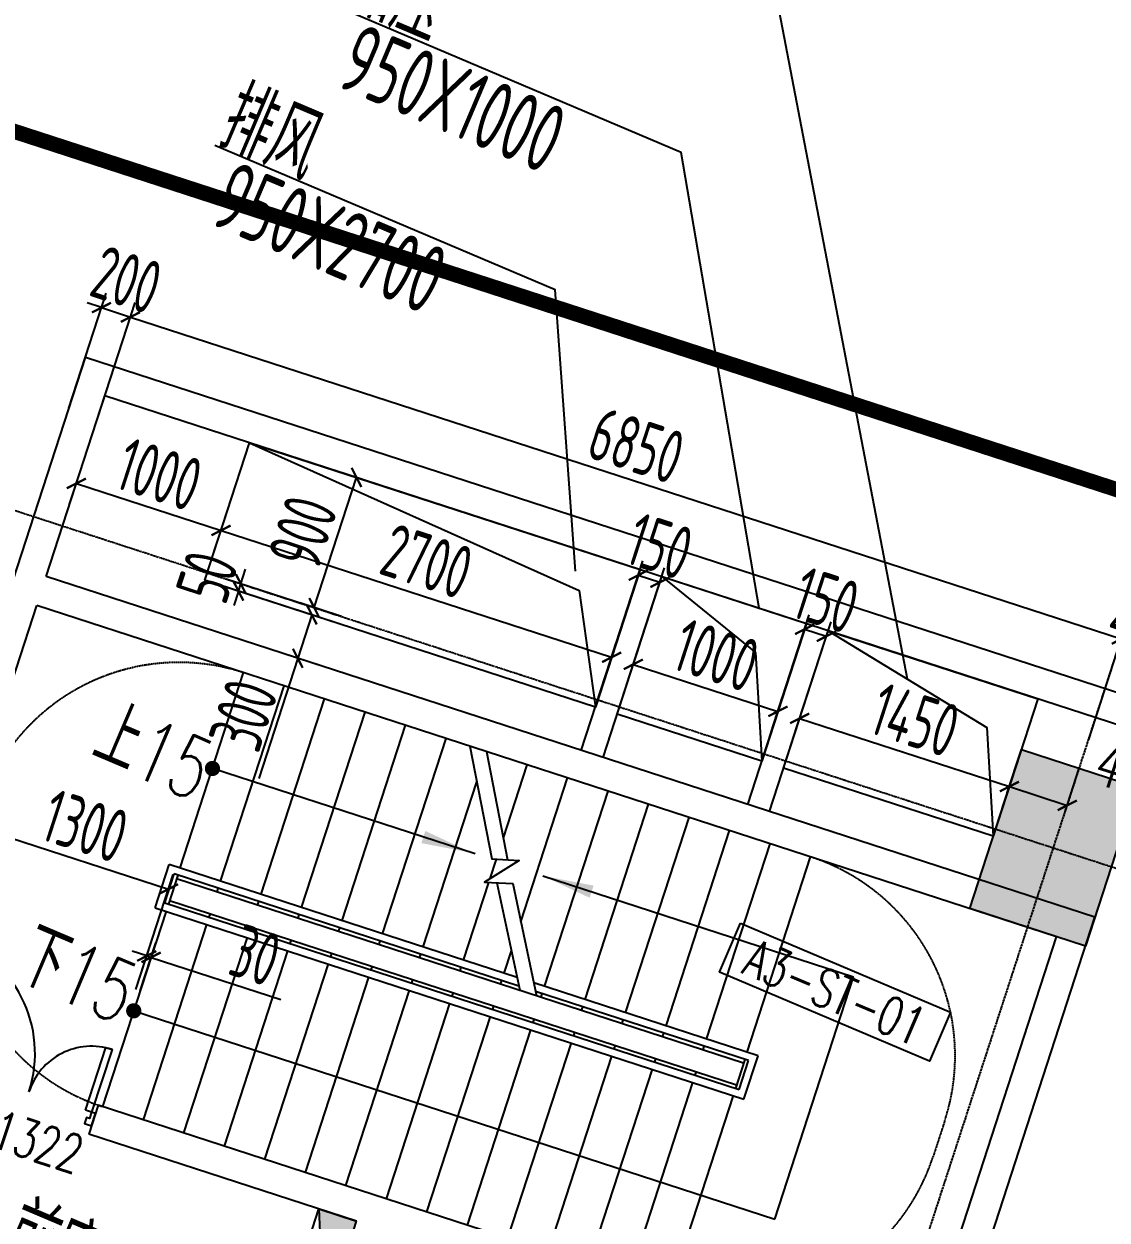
# Model space of a CAD drawing. Extents: x -3523 to 12007717, y -6694179 to 21431.
# Drawn here: x 11915962 to 11923084, y -6389431 to -6381567 of the extents above; entities that cross this region are included whole.
import ezdxf
from ezdxf.enums import TextEntityAlignment as Align
from ezdxf.xclip import XClip

# ---------------------------------------------------------------- set-up
doc = ezdxf.new("R2010")
doc.units = 0
doc.header["$LTSCALE"] = 10
doc.header["$MEASUREMENT"] = 0
doc.header["$XCLIPFRAME"] = 0
for name, pattern in [('A3-RG-axis-100$0$CENTER', [2, 1.25, -0.25, 0.25, -0.25]), ('A3-RV-4F$0$HIDDEN2', [0.1875, 0.125, -0.0625]), ('DASHED2', [0.375, 0.25, -0.125])]:
    doc.linetypes.add(name, pattern=pattern)
for name, color, linetype in [('A-CLOD', 200, 'Continuous'), ('A3-RB-4F-100$0$A-DIMS-100', 1, 'Continuous'), ('A3-RB-4F-100$0$PUB_DIM', 3, 'Continuous'), ('A3-RG-axis-100$0$A-GRID', 1, 'A3-RG-axis-100$0$CENTER'), ('A3-RI-4F$0$A-DOOR', 32, 'Continuous'), ('A3-RI-4F$0$A-WALL', 7, 'Continuous'), ('A3-RM-4F$0$$AUDIT_BAD_LAYER1', 7, 'Continuous'), ('A3-RM-4F$0$0P-FE-HY', 141, 'Continuous'), ('A3-RM-4F$0$A-EQPM', 55, 'Continuous'), ('A3-RS-1F$0$A-HATH-GRAY', 8, 'Continuous'), ('A3-RS-1F$0$A-WALL', 7, 'Continuous'), ('A3-RV-4F$0$A-STRS', 50, 'Continuous'), ('A3-RV-4F$0$A-STRS-HRAL', 80, 'Continuous'), ('A3-RV-4F$0$A-SYMB-STRS', 1, 'Continuous'), ('A3-SYMB-4F-100$0$A-SYMB', 4, 'Continuous'), ('A3-SYMB-4F-100$0$A-SYMB-AREA', 4, 'Continuous'), ('A3-SYMB-4F-100$0$A-SYMB-DOOR', 3, 'Continuous'), ('A3-SYMB-4F-100$0$A-SYMB-DOOR1', 3, 'Continuous'), ('A3-SYMB-4F-100$0$A-SYMB-DOOR2', 3, 'Continuous'), ('A3-SYMB-4F-100$0$A-SYMB-DOOR3', 3, 'Continuous'), ('A3-SYMB-4F-100$0$A-SYMB-NAME', 4, 'Continuous'), ('A3-SYMB-4F-100$0$A-SYMB-NAME-E', 4, 'Continuous'), ('A3-SYMB-4F-100$0$A-SYMB-NUMB-T', 4, 'Continuous'), ('A3-SYMB-4F-100$0$A-SYMB-STRS', 1, 'Continuous')]:
    doc.layers.add(name, color=color, linetype=linetype)
doc.styles.add('A3-RB-4F-100$0$DIM_FONT', font='SIMPLEX', dxfattribs={"width": 0.7, "bigfont": 'GBCBIG'})
doc.styles.add('A3-RB-4F-100$0$XD2008', font='xd-hzs.shx', dxfattribs={"width": 0.7, "bigfont": 'xd-hztxt.shx'})
doc.styles.add('A3-RI-4F$0$Standard', font='')
doc.styles.add('A3-SYMB-4F-100$0$ECADI', font='hzs.shx', dxfattribs={"width": 0.7, "bigfont": 'hztxt.shx'})
doc.styles.add('A3-SYMB-4F-100$0$ECADI-TXT', font='simplex.shx', dxfattribs={"bigfont": 'hztxt.shx'})
doc.styles.get('A3-RI-4F$0$Standard').set_extended_font_data('SimSun')
doc.dimstyles.new('A3-RB-4F-100$0$DIMN', dxfattribs={"dimtxt": 300, "dimasz": 100, "dimexe": 250, "dimexo": 300, "dimgap": 150, "dimtad": 1, "dimdec": 0, "dimzin": 0, "dimdsep": 46, "dimtxsty": 'A3-RB-4F-100$0$DIM_FONT', "dimblk": 'A3-RB-4F-100$0$_ARCHTICK', "dimcen": 0.09, "dimclrt": 7, "dimazin": 2, "dimtfac": 1, "dimtdec": 0, "dimtix": 1, "dimtmove": 2, "dimatfit": 3, "dimfxl": 0, "dimtolj": 1, "dimtzin": 0, "dimarcsym": 0})
doc.dimstyles.new('A3-RB-4F-100$0$XD100$0', dxfattribs={"dimscale": 100, "dimtxt": 3.5, "dimasz": 1, "dimexe": 1, "dimexo": 2, "dimgap": 0.5, "dimtad": 1, "dimdec": 0, "dimdsep": 46, "dimtxsty": 'A3-RB-4F-100$0$XD2008', "dimblk1": 'A3-RB-4F-100$0$_ARCHTICK', "dimblk2": 'A3-RB-4F-100$0$_ARCHTICK', "dimsah": 1, "dimcen": 2.5, "dimclrt": 4, "dimaunit": 1, "dimadec": 0, "dimazin": 0, "dimtfac": 1, "dimtdec": 0, "dimtix": 1, "dimtmove": 0, "dimatfit": 3, "dimfxl": 0, "dimtolj": 1, "dimtzin": 0, "dimarcsym": 0})

# ---------------------------------------------------------------- blocks, each defined once
blk = doc.blocks.new('A3-RI-4F$0$J-子母门-1300')
for points in [[(-72.9, 86.7), (-72.9, 899.2), (-29.6, 899.2), (-29.6, 86.7)], [(1129.6, 86.7), (1129.6, 520), (1172.9, 520), (1172.9, 86.7)], [(-100, 86.7), (-72.9, 86.7), (-72.9, 43.3), (-51.2, 43.3), (-51.2, 0), (-100, 0)], [(1200, 86.7), (1172.9, 86.7), (1172.9, 43.3), (1151.2, 43.3), (1151.2, 0), (1200, 0)]]:
    blk.add_lwpolyline(points, close=True)
for centre, radius, start, end in [((-72.9, 86.7), 812.5, 0, 90), ((1172.9, 86.7), 433.3, 90, 180)]:
    blk.add_arc(centre, radius, start, end)
at = {"layer": 'Defpoints', "style": 'A3-RI-4F$0$Standard'}
blk.add_text('1300', height=175, rotation=360, dxfattribs=at).set_placement((104.6, 72))
blk = doc.blocks.new('A3-RI-4F')
at = {"layer": 'A3-RI-4F$0$A-WALL'}
for p, q in [((11914682.3, -6388942.6), (11916366.4, -6383759.4)), ((11924260.2, -6386324.2), (11916366.4, -6383759.4)), ((11916108.5, -6385200.2), (11916494.8, -6384011.4)), ((11924055.7, -6386468.1), (11916494.8, -6384011.4)), ((11919627.4, -6386343.5), (11920013.7, -6385154.7)), ((11923003.7, -6387440.6), (11916108.5, -6385200.2)), ((11919770.1, -6386389.9), (11920156.4, -6385201.1)), ((11915119.7, -6388243.6), (11916046.7, -6385390.4)), ((11922751.7, -6387569), (11916046.7, -6385390.4)), ((11920721.2, -6386698.9), (11921107.4, -6385510.1)), ((11920863.8, -6386745.3), (11921250.1, -6385556.5)), ((11921515, -6392022.3), (11923003.7, -6387440.6)), ((11921824.6, -6390422.1), (11922751.7, -6387569)), ((11916451.2, -6388676.2), (11916389.4, -6388866.4)), ((11921824.6, -6390422.1), (11916451.2, -6388676.2)), ((11918149.4, -6389438.3), (11916389.4, -6388866.4))]:
    blk.add_line(p, q, dxfattribs=at)
at = {"layer": 'A3-RI-4F$0$A-DOOR', "rotation": 342.0000000015846}
blk.add_blockref('A3-RI-4F$0$J-子母门-1300', (11915265.6, -6388441.7), dxfattribs=at)
blk = doc.blocks.new('A3-RG-axis-100')
at = {"layer": 'A3-RG-axis-100$0$A-GRID'}
for p, q in [((11921340.9, -6391263.8), (11928075.2, -6370537.5)), ((11908160.7, -6382249.8), (12003495.5, -6413225.9))]:
    blk.add_line(p, q, dxfattribs=at)
blk = doc.blocks.new('A3-SYMB-4F-100$0$ECADI-TAG-NAME')
at = {"layer": 'A3-SYMB-4F-100$0$A-SYMB-NAME', "style": 'A3-SYMB-4F-100$0$ECADI-TXT', "width": 0.7}
blk.add_attdef('CHINESENAME', (1.855, 1.528), '', height=4, dxfattribs=at)
at = {"layer": 'A3-SYMB-4F-100$0$A-SYMB-NAME-E', "style": 'A3-SYMB-4F-100$0$ECADI-TXT', "width": 0.7}
blk.add_attdef('ENGLISHLOW', (2.183, 6.956), '', height=2.5, dxfattribs=at)
blk = doc.blocks.new('A3-SYMB-4F-100$0$ECADI-TAG-ROOM')
at = {"layer": 'A3-SYMB-4F-100$0$A-SYMB-AREA', "style": 'A3-SYMB-4F-100$0$ECADI', "width": 0.7}
blk.add_attdef('340M2', text='', height=2.5, dxfattribs=at).set_placement((7.167, -1.75), align=Align.MIDDLE_LEFT)
at = {"layer": 'A3-SYMB-4F-100$0$A-SYMB-NAME', "style": 'A3-SYMB-4F-100$0$ECADI', "width": 0.7}
blk.add_attdef('CHINESENAME', (-5.125, 0.088), '', height=4.5, dxfattribs=at)
at = {"layer": 'A3-SYMB-4F-100$0$A-SYMB-NAME-E', "style": 'A3-SYMB-4F-100$0$ECADI', "width": 0.7}
for tag, p in [('ENGLISHHIGH', (-5.125, 8.04)), ('ENGLISHLOW', (-5.125, 4.84))]:
    blk.add_attdef(tag, p, '', height=2.5, dxfattribs=at)
blk = doc.blocks.new('A3-SYMB-4F-100$0$ECADI-TAG-DOOR')
at = {"layer": 'A3-SYMB-4F-100$0$A-SYMB-DOOR', "style": 'A3-SYMB-4F-100$0$ECADI-TXT', "width": 0.7}
for tag, p in [('门窗主编号1', (-6.414, 7.257)), ('门窗主编号2', (2.085, 7.257))]:
    blk.add_attdef(tag, p, '', height=2.5, dxfattribs=at)
at = {"layer": 'A3-SYMB-4F-100$0$A-SYMB-DOOR', "style": 'A3-SYMB-4F-100$0$ECADI-TXT', "width": 0.7, "flags": 1}
for tag, p in [('洞口尺寸(宽X高)', (-6.416, 1.62)), ('备注', (-6.394, -1.213))]:
    blk.add_attdef(tag, p, '', height=2.5, dxfattribs=at)
at = {"layer": 'A3-SYMB-4F-100$0$A-SYMB-DOOR1', "style": 'A3-SYMB-4F-100$0$ECADI-TXT', "width": 0.7}
blk.add_attdef('门窗辅编号1', (-6.414, 4.413), '', height=2.5, dxfattribs=at)
at = {"layer": 'A3-SYMB-4F-100$0$A-SYMB-DOOR2', "style": 'A3-SYMB-4F-100$0$ECADI-TXT', "width": 0.7}
blk.add_attdef('门窗辅编号2', (-2.861, 4.413), '', height=2.5, dxfattribs=at)
at = {"layer": 'A3-SYMB-4F-100$0$A-SYMB-DOOR3', "style": 'A3-SYMB-4F-100$0$ECADI-TXT', "width": 0.7}
blk.add_attdef('门窗辅编号3', (2.323, 4.413), '', height=2.5, dxfattribs=at)
blk = doc.blocks.new('A3-SYMB-4F-100$0$ECADI-TAG-CODE')
at = {"layer": 'A3-SYMB-4F-100$0$A-SYMB-NUMB-T', "color": 1}
blk.add_lwpolyline([(0, 3.5), (15, 3.5), (15, 0), (0, 0)], close=True, dxfattribs=at)
at = {"layer": 'A3-SYMB-4F-100$0$A-SYMB-NUMB-T', "style": 'A3-SYMB-4F-100$0$ECADI-TXT', "width": 0.7}
blk.add_attdef('CODE', text='', height=2.5, dxfattribs=at).set_placement((7.5, 1.75), align=Align.MIDDLE_CENTER)
blk = doc.blocks.new('A3-SYMB-4F-100')
at = {"layer": 'A3-SYMB-4F-100$0$A-SYMB'}
for points in [[(11921772.1, -6385875.2), (11920929.6, -6381490.1), (11918691.2, -6380540)], [(11920797.1, -6385409.3), (11920284.6, -6382412.7), (11918046.3, -6381462.6)], [(11919588.8, -6385164.6), (11919455.1, -6383315.7), (11917216.7, -6382365.6)]]:
    blk.add_lwpolyline(points, dxfattribs=at)
ref = blk.add_blockref('A3-SYMB-4F-100$0$ECADI-TAG-ROOM', (11918143.5, -6381510.8), dxfattribs=dict(at, xscale=-99.99999999989049, yscale=100.0000000001164, rotation=337.0000000008721))
ref.add_attrib('CHINESENAME', '加压', (11918047.9, -6381460.7), dxfattribs={"height": 450, "rotation": 337, "style": 'A3-SYMB-4F-100$0$ECADI', "width": 0.7})
ref = blk.add_blockref('A3-SYMB-4F-100$0$ECADI-TAG-ROOM', (11918096.6, -6382020.1), dxfattribs=dict(at, xscale=-99.99999999989049, yscale=100.0000000001164, rotation=337.0000000008721))
ref.add_attrib('CHINESENAME', '950X1000', (11918001, -6381970), dxfattribs={"height": 450, "rotation": 337, "style": 'A3-SYMB-4F-100$0$ECADI', "width": 0.7})
ref = blk.add_blockref('A3-SYMB-4F-100$0$ECADI-TAG-ROOM', (11917314, -6382413.9), dxfattribs=dict(at, xscale=-99.99999999989049, yscale=100.0000000001164, rotation=337.0000000008721))
ref.add_attrib('CHINESENAME', '排风', (11917218.4, -6382363.8), dxfattribs={"height": 450, "rotation": 337, "style": 'A3-SYMB-4F-100$0$ECADI', "width": 0.7})
ref = blk.add_blockref('A3-SYMB-4F-100$0$ECADI-TAG-ROOM', (11917265.4, -6382925), dxfattribs=dict(at, xscale=-99.99999999989049, yscale=100.0000000001164, rotation=337.0000000008721))
ref.add_attrib('CHINESENAME', '950X2700', (11917169.8, -6382874.9), dxfattribs={"height": 450, "rotation": 337, "style": 'A3-SYMB-4F-100$0$ECADI', "width": 0.7})
at = {"layer": 'A3-SYMB-4F-100$0$A-SYMB', "xscale": 100.0000000100172, "yscale": 100.0000000002328, "zscale": 100, "rotation": 337}
blk.add_blockref('A3-SYMB-4F-100$0$ECADI-TAG-CODE', (11920536.1, -6387801.2), dxfattribs=at).add_auto_attribs({'CODE': 'A3-ST-01'})
at = {"layer": 'A3-SYMB-4F-100$0$A-SYMB'}
ref = blk.add_blockref('A3-SYMB-4F-100$0$ECADI-TAG-ROOM', (11916256.7, -6389905.7), dxfattribs=dict(at, xscale=99.99999999989046, yscale=100.0000000001164, rotation=337))
ref.add_attrib('CHINESENAME', '前室', (11915788.3, -6389697.4), dxfattribs={"height": 450, "rotation": 337, "style": 'A3-SYMB-4F-100$0$ECADI', "width": 0.7})
ref.add_attrib('340M2', '7.7M2', dxfattribs={"height": 250, "rotation": 337, "style": 'A3-SYMB-4F-100$0$ECADI', "width": 0.7}).set_placement((11915805.5, -6389904.3), align=Align.MIDDLE_LEFT)
at = {"layer": 'A3-SYMB-4F-100$0$A-SYMB-DOOR'}
ref = blk.add_blockref('A3-SYMB-4F-100$0$ECADI-TAG-DOOR', (11915629.2, -6389673.3, -333.3), dxfattribs=dict(at, xscale=99.99999999997296, yscale=100.0000000000001, zscale=100, rotation=342))
ref.add_attrib('门窗主编号1', 'FM乙', dxfattribs={"height": 250, "rotation": 342, "style": 'A3-SYMB-4F-100$0$ECADI-TXT', "width": 0.7}).set_placement((11915635.6, -6388909.5, -333.3), align=Align.RIGHT)
ref.add_attrib('门窗主编号2', '1322', (11915728.4, -6388944.1), dxfattribs={"height": 250, "rotation": 342, "style": 'A3-SYMB-4F-100$0$ECADI-TXT', "width": 0.7})
at = {"layer": 'A3-SYMB-4F-100$0$A-SYMB-STRS'}
ref = blk.add_blockref('A3-SYMB-4F-100$0$ECADI-TAG-NAME', (11916158.9, -6386453.6, 0), dxfattribs=dict(at, xscale=100, yscale=100, rotation=337))
ref.add_attrib('CHINESENAME', '上15', (11916389.4, -6386385.5, 0), dxfattribs={"height": 400, "rotation": 337, "style": 'A3-SYMB-4F-100$0$ECADI-TXT', "width": 0.7})
ref = blk.add_blockref('A3-SYMB-4F-100$0$ECADI-TAG-NAME', (11915660.5, -6387918.5, 0), dxfattribs=dict(at, xscale=100, yscale=100, rotation=337))
ref.add_attrib('CHINESENAME', '下15', (11915891, -6387850.4, 0), dxfattribs={"height": 400, "rotation": 337, "style": 'A3-SYMB-4F-100$0$ECADI-TXT', "width": 0.7})
blk = doc.blocks.new('*U3226')
at = {"layer": 'A3-RM-4F$0$$AUDIT_BAD_LAYER1', "extrusion": (0, 0, -1)}
blk.add_hatch(color=256, dxfattribs=at).paths.add_polyline_path([(-260, 700), (0, 0), (0, 700)])
for p, q in [((260, 700), (0, 700)), ((0, 0), (0, 700)), ((260, 700), (0, 0)), ((260, 0), (260, 700)), ((230.7, 105.9, 0), (190.7, 105.9, 0)), ((230.7, 155.9, 0), (230.7, 55.9, 0)), ((260, 0), (0, 0))]:
    blk.add_line(p, q, dxfattribs=at)
blk.add_circle((-140.7, 105.9, 0), 50, dxfattribs=at)
blk = doc.blocks.new('A3-RM-4F')
at = {"layer": 'A3-RM-4F$0$A-EQPM'}
for points in [[(11917445.9, -6384320.4), (11920013.7, -6385154.7), (11919720.2, -6386058.2), (11917152.3, -6385223.9)], [(11920156.4, -6385201.1), (11921107.4, -6385510.1), (11920813.9, -6386413.6), (11919862.8, -6386104.6)], [(11921250.1, -6385556.5), (11922629.1, -6386004.5), (11922335.6, -6386908), (11920956.5, -6386460)]]:
    blk.add_lwpolyline(points, close=True, dxfattribs=at)
for points in [[(11917152.3, -6385223.9), (11917445.9, -6384320.4), (11920013.7, -6385154.7)], [(11917445.9, -6384320.4), (11919613.8, -6385293), (11919720.2, -6386058.2)], [(11920156.4, -6385201.1), (11920772.4, -6385699.5), (11920813.9, -6386413.6)], [(11921250.1, -6385556.5), (11922294.1, -6386193.9), (11922335.6, -6386908)]]:
    blk.add_lwpolyline(points, dxfattribs=at)
at = {"layer": 'A3-RM-4F$0$0P-FE-HY', "xscale": -1, "rotation": 341.9999999985548}
blk.add_blockref('*U3226', (11917932.5, -6390103.8), dxfattribs=at)
blk = doc.blocks.new('A3-RB-4F-100$0$_ARCHTICK')
at = {"color": 0, "linetype": 'ByBlock', "const_width": 0.15}
blk.add_lwpolyline([(-0.5, -0.5), (0.5, 0.5)], dxfattribs=at)
blk = doc.blocks.new('*D2789')
at = {"layer": 'A3-RB-4F-100$0$A-DIMS-100', "color": 0, "lineweight": -2}
for p, q in [((11916258.2, -6384092.2), (11916503.6, -6383337.1)), ((11916472.7, -6383432.2), (11916377.6, -6383401.3)), ((11916448.5, -6384154), (11916693.8, -6383398.9)), ((11916472.7, -6383432.2), (11916662.9, -6383494)), ((11916662.9, -6383494), (11916758, -6383524.9))]:
    blk.add_line(p, q, dxfattribs=at)
at = {"layer": 'Defpoints', "color": 0}
for p in [(11916662.9, -6383494), (11916196.4, -6384282.4), (11916386.7, -6384344.2)]:
    blk.add_point(p, dxfattribs=at)
at = {"layer": 'A3-RB-4F-100$0$A-DIMS-100', "color": 0, "lineweight": -2, "xscale": 100, "yscale": 100, "zscale": 100}
for p, rotation in [((11916472.7, -6383432.2), 341.9999999986507), ((11916662.9, -6383494), 161.9999999986507)]:
    blk.add_blockref('A3-RB-4F-100$0$_ARCHTICK', p, dxfattribs=dict(at, rotation=rotation))
at = {"layer": 'A3-RB-4F-100$0$A-DIMS-100', "color": 4, "insert": (11916637.3, -6383249.2), "char_height": 350, "attachment_point": 5, "rotation": 342, "style": 'A3-RB-4F-100$0$XD2008'}
blk.add_mtext('\\A1;200', dxfattribs=at)
blk = doc.blocks.new('*D2790')
at = {"layer": 'A3-RB-4F-100$0$A-DIMS-100', "color": 0, "lineweight": -2}
for p, q in [((11916448.5, -6384154), (11916693.8, -6383398.9)), ((11916662.9, -6383494), (11923177.6, -6385610.8)), ((11922963.2, -6386270.8), (11923208.5, -6385515.7))]:
    blk.add_line(p, q, dxfattribs=at)
at = {"layer": 'Defpoints', "color": 0}
for p in [(11916386.7, -6384344.2), (11923177.6, -6385610.8), (11922901.4, -6386461)]:
    blk.add_point(p, dxfattribs=at)
at = {"layer": 'A3-RB-4F-100$0$A-DIMS-100', "color": 0, "lineweight": -2, "xscale": 100, "yscale": 100, "zscale": 100}
for p, rotation in [((11916662.9, -6383494), 161.9999999986623), ((11923177.6, -6385610.8), 341.9999999986623)]:
    blk.add_blockref('A3-RB-4F-100$0$_ARCHTICK', p, dxfattribs=dict(at, rotation=rotation))
at = {"layer": 'A3-RB-4F-100$0$A-DIMS-100', "color": 4, "insert": (11919989.8, -6384338.4), "char_height": 350, "attachment_point": 5, "rotation": 342, "style": 'A3-RB-4F-100$0$XD2008'}
blk.add_mtext('\\A1;6850', dxfattribs=at)
blk = doc.blocks.new('*D2801')
at = {"layer": 'A3-RB-4F-100$0$A-DIMS-100', "color": 0, "lineweight": -2}
for p, q in [((11922963.2, -6386270.8), (11923208.5, -6385515.7)), ((11923153.4, -6386332.6), (11923398.8, -6385577.5)), ((11923177.6, -6385610.8), (11923367.9, -6385672.6))]:
    blk.add_line(p, q, dxfattribs=at)
at = {"layer": 'Defpoints', "color": 0}
for p in [(11923367.9, -6385672.6), (11922901.4, -6386461), (11923091.6, -6386522.8)]:
    blk.add_point(p, dxfattribs=at)
at = {"layer": 'A3-RB-4F-100$0$A-DIMS-100', "color": 0, "lineweight": -2, "xscale": 100, "yscale": 100, "zscale": 100}
for p, rotation in [((11923177.6, -6385610.8), 161.9999999987524), ((11923367.9, -6385672.6), 341.9999999987524)]:
    blk.add_blockref('A3-RB-4F-100$0$_ARCHTICK', p, dxfattribs=dict(at, rotation=rotation))
at = {"layer": 'A3-RB-4F-100$0$A-DIMS-100', "color": 4, "insert": (11923342.3, -6385427.7), "char_height": 350, "attachment_point": 5, "rotation": 342, "style": 'A3-RB-4F-100$0$XD2008'}
blk.add_mtext('\\A1;200', dxfattribs=at)
blk = doc.blocks.new('*D2805')
at = {"layer": 'A3-RB-4F-100$0$A-DIMS-100', "color": 0, "lineweight": -2}
for p, q in [((11923945.8, -6387957), (11924504.3, -6388138.4)), ((11923482.2, -6390960.7), (11924409.2, -6388107.5)), ((11923018.7, -6390810.1), (11923577.3, -6390991.6))]:
    blk.add_line(p, q, dxfattribs=at)
at = {"layer": 'Defpoints', "color": 0}
for p in [(11923755.6, -6387895.2), (11924409.2, -6388107.5), (11922828.5, -6390748.3)]:
    blk.add_point(p, dxfattribs=at)
at = {"layer": 'A3-RB-4F-100$0$A-DIMS-100', "color": 0, "lineweight": -2, "xscale": 100, "yscale": 100, "zscale": 100}
for p, rotation in [((11924409.2, -6388107.5), 71.99999999980696), ((11923482.2, -6390960.7), 251.9999999998069)]:
    blk.add_blockref('A3-RB-4F-100$0$_ARCHTICK', p, dxfattribs=dict(at, rotation=rotation))
at = {"layer": 'A3-RB-4F-100$0$A-DIMS-100', "color": 4, "insert": (11923731.7, -6389464.6), "char_height": 350, "attachment_point": 5, "rotation": 72, "style": 'A3-RB-4F-100$0$XD2008'}
blk.add_mtext('\\A1;3000', dxfattribs=at)
blk = doc.blocks.new('*D2812')
at = {"layer": 'A3-RB-4F-100$0$A-DIMS-100', "color": 0, "lineweight": -2}
for p, q in [((11915462, -6387513.6), (11915707.4, -6386758.5)), ((11915676.4, -6386853.6), (11916912.8, -6387255.4)), ((11916698.4, -6387915.4), (11916943.7, -6387160.3))]:
    blk.add_line(p, q, dxfattribs=at)
at = {"layer": 'Defpoints', "color": 0}
for p in [(11916912.8, -6387255.4), (11915400.2, -6387703.8), (11916636.6, -6388105.6)]:
    blk.add_point(p, dxfattribs=at)
at = {"layer": 'A3-RB-4F-100$0$A-DIMS-100', "color": 0, "lineweight": -2, "xscale": 100, "yscale": 100, "zscale": 100}
for p, rotation in [((11915676.4, -6386853.6), 161.9999999472118), ((11916912.8, -6387255.4), 341.9999999472118)]:
    blk.add_blockref('A3-RB-4F-100$0$_ARCHTICK', p, dxfattribs=dict(at, rotation=rotation))
at = {"layer": 'A3-RB-4F-100$0$A-DIMS-100', "color": 4, "insert": (11916364.2, -6386840.5), "char_height": 350, "attachment_point": 5, "rotation": 342, "style": 'A3-RB-4F-100$0$XD2008'}
blk.add_mtext('\\A1;1300', dxfattribs=at)
blk = doc.blocks.new('*D2813')
at = {"layer": 'A3-RB-4F-100$0$A-DIMS-100', "color": 0, "lineweight": -2}
for p, q in [((11916698.4, -6387915.4), (11916800.9, -6387599.7)), ((11916726.9, -6387924.6), (11916829.5, -6387609)), ((11916770, -6387694.8), (11916674.9, -6387663.9)), ((11916770, -6387694.8), (11916798.6, -6387704.1)), ((11916798.6, -6387704.1), (11917651.4, -6387981.2))]:
    blk.add_line(p, q, dxfattribs=at)
at = {"layer": 'Defpoints', "color": 0}
for p in [(11916798.6, -6387704.1), (11916636.6, -6388105.6), (11916665.1, -6388114.8)]:
    blk.add_point(p, dxfattribs=at)
at = {"layer": 'A3-RB-4F-100$0$A-DIMS-100', "color": 0, "lineweight": -2, "xscale": 100, "yscale": 100, "zscale": 100}
for p, rotation in [((11916770, -6387694.8), 341.9999999465398), ((11916798.6, -6387704.1), 161.9999999465398)]:
    blk.add_blockref('A3-RB-4F-100$0$_ARCHTICK', p, dxfattribs=dict(at, rotation=rotation))
at = {"layer": 'A3-RB-4F-100$0$A-DIMS-100', "color": 4, "insert": (11917484.7, -6387690.4), "char_height": 350, "attachment_point": 5, "rotation": 342, "style": 'A3-RB-4F-100$0$XD2008'}
blk.add_mtext('\\A1;30', dxfattribs=at)
blk = doc.blocks.new('*D2538')
at = {"layer": 'A3-RB-4F-100$0$PUB_DIM', "color": 0, "lineweight": -2}
for p, q in [((11922428.3, -6386622.7), (11922519.1, -6386343.3)), ((11922808.7, -6386746.3), (11922899.5, -6386466.9)), ((11922441.8, -6386581), (11922822.2, -6386704.6))]:
    blk.add_line(p, q, dxfattribs=at)
at = {"layer": 'Defpoints', "color": 0}
for p in [(11922822.2, -6386704.6), (11922335.6, -6386908), (11922716, -6387031.6)]:
    blk.add_point(p, dxfattribs=at)
at = {"layer": 'A3-RB-4F-100$0$PUB_DIM', "color": 0, "lineweight": -2, "xscale": 100, "yscale": 100, "zscale": 100}
for p, rotation in [((11922441.8, -6386581), 161.9999999978831), ((11922822.2, -6386704.6), 341.9999999978831)]:
    blk.add_blockref('A3-RB-4F-100$0$_ARCHTICK', p, dxfattribs=dict(at, rotation=rotation))
at = {"layer": 'A3-RB-4F-100$0$PUB_DIM', "color": 7, "insert": (11923280.7, -6386490.9), "char_height": 300, "attachment_point": 5, "rotation": 342, "style": 'A3-RB-4F-100$0$DIM_FONT'}
blk.add_mtext('\\A1;400', dxfattribs=at)
blk = doc.blocks.new('*D2539')
at = {"layer": 'A3-RB-4F-100$0$A-DIMS-100', "color": 0, "lineweight": -2}
for p, q in [((11921018.3, -6386269.7), (11921093.7, -6386037.9)), ((11921062.8, -6386133), (11922441.8, -6386581)), ((11922397.4, -6386717.8), (11922472.7, -6386485.9))]:
    blk.add_line(p, q, dxfattribs=at)
at = {"layer": 'Defpoints', "color": 0}
for p in [(11920956.5, -6386460), (11922441.8, -6386581), (11922335.6, -6386908)]:
    blk.add_point(p, dxfattribs=at)
at = {"layer": 'A3-RB-4F-100$0$A-DIMS-100', "color": 0, "lineweight": -2, "xscale": 100, "yscale": 100, "zscale": 100}
for p, rotation in [((11921062.8, -6386133), 161.9999999978878), ((11922441.8, -6386581), 341.9999999978877)]:
    blk.add_blockref('A3-RB-4F-100$0$_ARCHTICK', p, dxfattribs=dict(at, rotation=rotation))
at = {"layer": 'A3-RB-4F-100$0$A-DIMS-100', "color": 4, "insert": (11921821.8, -6386143), "char_height": 350, "attachment_point": 5, "rotation": 342, "style": 'A3-RB-4F-100$0$XD2008'}
blk.add_mtext('\\A1;1450', dxfattribs=at)
blk = doc.blocks.new('*D2540')
at = {"layer": 'A3-RB-4F-100$0$A-DIMS-100', "color": 0, "lineweight": -2}
for p, q in [((11920875.7, -6386223.4), (11921126.4, -6385451.8)), ((11921018.3, -6386269.7), (11921269, -6385498.1)), ((11921095.5, -6385546.9), (11921238.1, -6385593.2))]:
    blk.add_line(p, q, dxfattribs=at)
at = {"layer": 'Defpoints', "color": 0}
for p in [(11921238.1, -6385593.2), (11920813.9, -6386413.6), (11920956.5, -6386460)]:
    blk.add_point(p, dxfattribs=at)
at = {"layer": 'A3-RB-4F-100$0$A-DIMS-100', "color": 0, "lineweight": -2, "xscale": 100, "yscale": 100, "zscale": 100}
for p, rotation in [((11921095.5, -6385546.9), 161.9999999978166), ((11921238.1, -6385593.2), 341.9999999978166)]:
    blk.add_blockref('A3-RB-4F-100$0$_ARCHTICK', p, dxfattribs=dict(at, rotation=rotation))
at = {"layer": 'A3-RB-4F-100$0$A-DIMS-100', "color": 4, "insert": (11921236.3, -6385356.1), "char_height": 350, "attachment_point": 5, "rotation": 342, "style": 'A3-RB-4F-100$0$XD2008'}
blk.add_mtext('\\A1;150', dxfattribs=at)
blk = doc.blocks.new('*D2541')
at = {"layer": 'A3-RB-4F-100$0$A-DIMS-100', "color": 0, "lineweight": -2}
for p, q in [((11919924.6, -6385914.4), (11920000, -6385682.5)), ((11919969.1, -6385777.6), (11920920.1, -6386086.6)), ((11920875.7, -6386223.4), (11920951, -6385991.5))]:
    blk.add_line(p, q, dxfattribs=at)
at = {"layer": 'Defpoints', "color": 0}
for p in [(11919862.8, -6386104.6), (11920920.1, -6386086.6), (11920813.9, -6386413.6)]:
    blk.add_point(p, dxfattribs=at)
at = {"layer": 'A3-RB-4F-100$0$A-DIMS-100', "color": 0, "lineweight": -2, "xscale": 100, "yscale": 100, "zscale": 100}
for p, rotation in [((11919969.1, -6385777.6), 161.9999999978926), ((11920920.1, -6386086.6), 341.9999999978926)]:
    blk.add_blockref('A3-RB-4F-100$0$_ARCHTICK', p, dxfattribs=dict(at, rotation=rotation))
at = {"layer": 'A3-RB-4F-100$0$A-DIMS-100', "color": 4, "insert": (11920514.1, -6385718.1), "char_height": 350, "attachment_point": 5, "rotation": 342, "style": 'A3-RB-4F-100$0$XD2008'}
blk.add_mtext('\\A1;1000', dxfattribs=at)
blk = doc.blocks.new('*D2542')
at = {"layer": 'A3-RB-4F-100$0$A-DIMS-100', "color": 0, "lineweight": -2}
for p, q in [((11919782, -6385868), (11920032.7, -6385096.4)), ((11919924.6, -6385914.4), (11920175.3, -6385142.8)), ((11920001.8, -6385191.5), (11920144.4, -6385237.9))]:
    blk.add_line(p, q, dxfattribs=at)
at = {"layer": 'Defpoints', "color": 0}
for p in [(11920144.4, -6385237.9), (11919720.2, -6386058.2), (11919862.8, -6386104.6)]:
    blk.add_point(p, dxfattribs=at)
at = {"layer": 'A3-RB-4F-100$0$A-DIMS-100', "color": 0, "lineweight": -2, "xscale": 100, "yscale": 100, "zscale": 100}
for p, rotation in [((11920001.8, -6385191.5), 161.9999999979362), ((11920144.4, -6385237.9), 341.9999999979362)]:
    blk.add_blockref('A3-RB-4F-100$0$_ARCHTICK', p, dxfattribs=dict(at, rotation=rotation))
at = {"layer": 'A3-RB-4F-100$0$A-DIMS-100', "color": 4, "insert": (11920142.6, -6385000.7), "char_height": 350, "attachment_point": 5, "rotation": 342, "style": 'A3-RB-4F-100$0$XD2008'}
blk.add_mtext('\\A1;150', dxfattribs=at)
blk = doc.blocks.new('*D2543')
at = {"layer": 'A3-RB-4F-100$0$A-DIMS-100', "color": 0, "lineweight": -2}
for p, q in [((11917214.1, -6385033.7), (11917289.5, -6384801.8)), ((11917258.5, -6384896.9), (11919826.4, -6385731.2)), ((11919782, -6385868), (11919857.3, -6385636.1))]:
    blk.add_line(p, q, dxfattribs=at)
at = {"layer": 'Defpoints', "color": 0}
for p in [(11917152.3, -6385223.9), (11919826.4, -6385731.2), (11919720.2, -6386058.2)]:
    blk.add_point(p, dxfattribs=at)
at = {"layer": 'A3-RB-4F-100$0$A-DIMS-100', "color": 0, "lineweight": -2, "xscale": 100, "yscale": 100, "zscale": 100}
for p, rotation in [((11917258.5, -6384896.9), 161.9999999978841), ((11919826.4, -6385731.2), 341.9999999978841)]:
    blk.add_blockref('A3-RB-4F-100$0$_ARCHTICK', p, dxfattribs=dict(at, rotation=rotation))
at = {"layer": 'A3-RB-4F-100$0$A-DIMS-100', "color": 4, "insert": (11918612, -6385100.1), "char_height": 350, "attachment_point": 5, "rotation": 342, "style": 'A3-RB-4F-100$0$XD2008'}
blk.add_mtext('\\A1;2700', dxfattribs=at)
blk = doc.blocks.new('*D2544')
at = {"layer": 'A3-RB-4F-100$0$A-DIMS-100', "color": 0, "lineweight": -2}
for p, q in [((11916263.1, -6384724.7), (11916338.4, -6384492.8)), ((11916307.5, -6384587.9), (11917258.5, -6384896.9)), ((11917214.1, -6385033.7), (11917289.5, -6384801.8))]:
    blk.add_line(p, q, dxfattribs=at)
at = {"layer": 'Defpoints', "color": 0}
for p in [(11916201.2, -6384914.9), (11917258.5, -6384896.9), (11917152.3, -6385223.9)]:
    blk.add_point(p, dxfattribs=at)
at = {"layer": 'A3-RB-4F-100$0$A-DIMS-100', "color": 0, "lineweight": -2, "xscale": 100, "yscale": 100, "zscale": 100}
for p, rotation in [((11916307.5, -6384587.9), 161.9999999979133), ((11917258.5, -6384896.9), 341.9999999979133)]:
    blk.add_blockref('A3-RB-4F-100$0$_ARCHTICK', p, dxfattribs=dict(at, rotation=rotation))
at = {"layer": 'A3-RB-4F-100$0$A-DIMS-100', "color": 4, "insert": (11916852.6, -6384528.4), "char_height": 350, "attachment_point": 5, "rotation": 342, "style": 'A3-RB-4F-100$0$XD2008'}
blk.add_mtext('\\A1;1000', dxfattribs=at)
blk = doc.blocks.new('*D2545')
at = {"layer": 'A3-RB-4F-100$0$A-DIMS-100', "color": 0, "lineweight": -2}
for p, q in [((11918035.7, -6385510.9), (11917760.6, -6385421.5)), ((11917855.7, -6385452.4), (11917763, -6385737.7)), ((11917943, -6385796.2), (11917667.9, -6385706.8)), ((11917763, -6385737.7), (11917506.5, -6386527.1))]:
    blk.add_line(p, q, dxfattribs=at)
at = {"layer": 'Defpoints', "color": 0}
for p in [(11917855.7, -6385452.4), (11918225.9, -6385572.7), (11918133.2, -6385858)]:
    blk.add_point(p, dxfattribs=at)
at = {"layer": 'A3-RB-4F-100$0$A-DIMS-100', "color": 0, "lineweight": -2, "xscale": 100, "yscale": 100, "zscale": 100}
for p, rotation in [((11917855.7, -6385452.4), 71.99999999951473), ((11917763, -6385737.7), 251.9999999995147)]:
    blk.add_blockref('A3-RB-4F-100$0$_ARCHTICK', p, dxfattribs=dict(at, rotation=rotation))
at = {"layer": 'A3-RB-4F-100$0$A-DIMS-100', "color": 4, "insert": (11917405.3, -6386110.5), "char_height": 350, "attachment_point": 5, "rotation": 72, "style": 'A3-RB-4F-100$0$XD2008'}
blk.add_mtext('\\A1;300', dxfattribs=at)
blk = doc.blocks.new('*D2546')
at = {"layer": 'A3-RB-4F-100$0$A-DIMS-100', "color": 0, "lineweight": -2}
for p, q in [((11917388.4, -6385248), (11917419.3, -6385152.9)), ((11918035.7, -6385510.9), (11917277.8, -6385264.7)), ((11918051.2, -6385463.4), (11917293.2, -6385217.1)), ((11917372.9, -6385295.6), (11917388.4, -6385248)), ((11917372.9, -6385295.6), (11917342, -6385390.7))]:
    blk.add_line(p, q, dxfattribs=at)
at = {"layer": 'Defpoints', "color": 0}
for p in [(11917388.4, -6385248), (11918225.9, -6385572.7), (11918241.4, -6385525.2)]:
    blk.add_point(p, dxfattribs=at)
at = {"layer": 'A3-RB-4F-100$0$A-DIMS-100', "color": 0, "lineweight": -2, "xscale": 100, "yscale": 100, "zscale": 100}
for p, rotation in [((11917388.4, -6385248), 251.9999999991099), ((11917372.9, -6385295.6), 71.99999999910989)]:
    blk.add_blockref('A3-RB-4F-100$0$_ARCHTICK', p, dxfattribs=dict(at, rotation=rotation))
at = {"layer": 'A3-RB-4F-100$0$A-DIMS-100', "color": 4, "insert": (11917166.6, -6385202.3), "char_height": 350, "attachment_point": 5, "rotation": 72, "style": 'A3-RB-4F-100$0$XD2008'}
blk.add_mtext('\\A1;50', dxfattribs=at)
blk = doc.blocks.new('*D2547')
at = {"layer": 'A3-RB-4F-100$0$A-DIMS-100', "color": 0, "lineweight": -2}
for p, q in [((11917871.1, -6385404.9), (11918149.2, -6384548.9)), ((11918329.3, -6384607.4), (11918054.1, -6384518)), ((11918051.2, -6385463.4), (11917776, -6385374))]:
    blk.add_line(p, q, dxfattribs=at)
at = {"layer": 'Defpoints', "color": 0}
for p in [(11918149.2, -6384548.9), (11918519.5, -6384669.2), (11918241.4, -6385525.2)]:
    blk.add_point(p, dxfattribs=at)
at = {"layer": 'A3-RB-4F-100$0$A-DIMS-100', "color": 0, "lineweight": -2, "xscale": 100, "yscale": 100, "zscale": 100}
for p, rotation in [((11918149.2, -6384548.9), 71.99999999956806), ((11917871.1, -6385404.9), 251.999999999568)]:
    blk.add_blockref('A3-RB-4F-100$0$_ARCHTICK', p, dxfattribs=dict(at, rotation=rotation))
at = {"layer": 'A3-RB-4F-100$0$A-DIMS-100', "color": 4, "insert": (11917796.2, -6384907.4), "char_height": 350, "attachment_point": 5, "rotation": 72, "style": 'A3-RB-4F-100$0$XD2008'}
blk.add_mtext('\\A1;900', dxfattribs=at)
blk = doc.blocks.new('A3-RV-4F')
at = {"layer": 'A3-RV-4F$0$A-STRS'}
for p, q in [((11916989.6, -6387116.2), (11917406.8, -6385832.3)), ((11917255.9, -6387202.7), (11917673.1, -6385918.8)), ((11917522.2, -6387289.3), (11917939.4, -6386005.3)), ((11917788.5, -6387375.8), (11918205.7, -6386091.9)), ((11918054.8, -6387462.3), (11918472, -6386178.4)), ((11918321.1, -6387548.8), (11918738.2, -6386264.9)), ((11919114.8, -6386918.1), (11919270.8, -6386438)), ((11918587.4, -6387635.4), (11918940.3, -6386549.1)), ((11919229.7, -6387470.7), (11919537.1, -6386524.5)), ((11919386.2, -6387894.9), (11919803.4, -6386611)), ((11919652.5, -6387981.5), (11920069.7, -6386697.5)), ((11919918.8, -6388068), (11920336, -6386784)), ((11920185.1, -6388154.5), (11920602.3, -6386870.5)), ((11920451.4, -6388241), (11920868.6, -6386957.1)), ((11919028, -6387185.4), (11919069.1, -6387059)), ((11920717.7, -6388327.6), (11921134.9, -6387043.6)), ((11916974.1, -6387163.8), (11916912.3, -6387354)), ((11920694.6, -6388398.9), (11916966.4, -6387187.6)), ((11918853.7, -6387721.9), (11919019.7, -6387210.9)), ((11917232.7, -6387274.1), (11917240.4, -6387250.3)), ((11916920.1, -6387330.2), (11920648.2, -6388541.6)), ((11917499, -6387360.6), (11917506.7, -6387336.8)), ((11916896.9, -6387401.5), (11916479.7, -6388685.5)), ((11917186.4, -6387416.7), (11917178.6, -6387440.5)), ((11917765.3, -6387447.1), (11917773, -6387423.3)), ((11917163.2, -6387488.1), (11916746, -6388772)), ((11917452.6, -6387503.3), (11917444.9, -6387527)), ((11918031.6, -6387533.6), (11918039.3, -6387509.9)), ((11917429.5, -6387574.6), (11917012.3, -6388858.5)), ((11917718.9, -6387589.8), (11917711.2, -6387613.6)), ((11918297.9, -6387620.2), (11918305.6, -6387596.4)), ((11917695.8, -6387661.1), (11917278.6, -6388945)), ((11917985.2, -6387676.3), (11917977.5, -6387700.1)), ((11918564.2, -6387706.7), (11918571.9, -6387682.9)), ((11919120, -6387808.4), (11919167.9, -6387661)), ((11917962.1, -6387747.6), (11917544.9, -6389031.6)), ((11918251.5, -6387762.8), (11918243.8, -6387786.6)), ((11918830.5, -6387793.2), (11918838.2, -6387769.4)), ((11918228.4, -6387834.2), (11917811.2, -6389118.1)), ((11918517.8, -6387849.4), (11918510.1, -6387873.1)), ((11919096.8, -6387879.7), (11919104.5, -6387856)), ((11918494.7, -6387920.7), (11918077.5, -6389204.6)), ((11918784.1, -6387935.9), (11918776.4, -6387959.7)), ((11918761, -6388007.2), (11918343.8, -6389291.1)), ((11919363.1, -6387966.3), (11919370.8, -6387942.5)), ((11919027.2, -6388093.7), (11918610.1, -6389377.7)), ((11919050.4, -6388022.4), (11919042.7, -6388046.2)), ((11919629.4, -6388052.8), (11919637.1, -6388029)), ((11919316.7, -6388108.9), (11919309, -6388132.7)), ((11919895.7, -6388139.3), (11919903.4, -6388115.5)), ((11919293.5, -6388180.3), (11918876.4, -6389464.2)), ((11919583, -6388195.5), (11919575.3, -6388219.2)), ((11920162, -6388225.8), (11920169.7, -6388202.1)), ((11919559.8, -6388266.8), (11919142.7, -6389550.7)), ((11919849.3, -6388282), (11919841.6, -6388305.8)), ((11920428.3, -6388312.4), (11920436, -6388288.6)), ((11919826.1, -6388353.3), (11919409, -6389637.2)), ((11920115.6, -6388368.5), (11920107.9, -6388392.3)), ((11920702.3, -6388375.1), (11920640.5, -6388565.3)), ((11920092.4, -6388439.8), (11919675.3, -6389723.8)), ((11920381.9, -6388455), (11920374.2, -6388478.8)), ((11920358.7, -6388526.4), (11919941.6, -6389810.3)), ((11920625, -6388612.9), (11920207.8, -6389896.8))]:
    blk.add_line(p, q, dxfattribs=at)
at = {"layer": 'A3-RV-4F$0$A-STRS-HRAL'}
for p, q in [((11916825.6, -6387378.4), (11916918.3, -6387093)), ((11919205.1, -6387836.1), (11916918.3, -6387093)), ((11916888.6, -6387346.3), (11916950.4, -6387156)), ((11919217.1, -6387892.6), (11916950.4, -6387156)), ((11916825.6, -6387378.4), (11920696.4, -6388636.1)), ((11916888.6, -6387346.3), (11920664.2, -6388573.1)), ((11920789.1, -6388350.7), (11919314.9, -6387871.8)), ((11920726.1, -6388382.8), (11919326.9, -6387928.2)), ((11920664.2, -6388573.1), (11920726.1, -6388382.8)), ((11920696.4, -6388636.1), (11920789.1, -6388350.7))]:
    blk.add_line(p, q, dxfattribs=at)
at = {"layer": 'A3-RV-4F$0$A-SYMB-STRS'}
for p, q in [((11919004.5, -6386351.4), (11919143, -6387062.8)), ((11919072.8, -6387213.7), (11919223.1, -6387920.8)), ((11919374.8, -6387168.3), (11921417.6, -6387832.1)), ((11920900, -6389425.1), (11921417.6, -6387832.1)), ((11916684.4, -6388055.4), (11920900, -6389425.1))]:
    blk.add_line(p, q, dxfattribs=at)
at = {"layer": 'A3-RV-4F$0$A-SYMB-STRS', "extrusion": (-6.50523e-09, -1.85925e-09, -1)}
blk.add_line((11918928.9, -6387023.4), (11917202, -6386462.4), dxfattribs=at)
at = {"layer": 'A3-RV-4F$0$A-SYMB-STRS', "linetype": 'A3-RV-4F$0$HIDDEN2'}
for points in [[(11917406.8, -6385832.3, 0.414216), (11915674.1, -6386715.1), (11915596.9, -6386952.9, 0.414216), (11916479.7, -6388685.5)], [(11921134.9, -6387043.6, -0.414216), (11922017.7, -6388776.2), (11921940.4, -6389014, -0.414216), (11920207.8, -6389896.8)]]:
    blk.add_lwpolyline(points, format="xyb", dxfattribs=at)
at = {"layer": 'A3-RV-4F$0$A-SYMB-STRS'}
blk.add_lwpolyline([(11918894.7, -6386315.8), (11919039.6, -6387057.4), (11919217.8, -6387066.8), (11918989.7, -6387209.3), (11919176.2, -6387219.1), (11919332.9, -6387956.5)], dxfattribs=at)
at = {"layer": 'A3-RV-4F$0$A-SYMB-STRS', "extrusion": (-1.20972e-14, 6.84426e-15, -1), "const_width": 50, "elevation": 0}
for points in [[(-11917203.8, -6386487.3, -1), (-11917200.3, -6386437.4, -1)], [(-11916686.2, -6388080.3, -1), (-11916682.6, -6388030.4, -1)]]:
    blk.add_lwpolyline(points, format="xyb", close=True, dxfattribs=at)
at = {"layer": 'A3-RV-4F$0$A-SYMB-STRS', "extrusion": (4.16997e-09, -5.32784e-09, -1)}
blk.add_solid([(-11918575.5, -6386952.9, 0.1), (-11918601.5, -6386872.8, 0.1), (-11918908.8, -6387016.9, 0.1)], dxfattribs=at)
at = {"layer": 'A3-RV-4F$0$A-SYMB-STRS', "extrusion": (-6.50521e-09, -1.85922e-09, -1)}
blk.add_solid([(-11919682, -6387312.4, -0.1), (-11919708, -6387232.4, -0.1), (-11919374.8, -6387168.3, -0.1)], dxfattribs=at)
blk = doc.blocks.new('A3-RS-1F')
at = {"layer": 'A3-RS-1F$0$A-HATH-GRAY'}
blk.add_hatch(color=256, dxfattribs=at).paths.add_polyline_path([(11922181.1, -6387383.6), (11922521, -6386337.4), (11923281.8, -6386584.6), (11922941.9, -6387630.8)])
at = {"layer": 'A3-RS-1F$0$A-WALL'}
blk.add_lwpolyline([(11922181.1, -6387383.6), (11922521, -6386337.4), (11923281.8, -6386584.6), (11922941.9, -6387630.8)], close=True, dxfattribs=at)
blk = doc.blocks.new('A3-RB-4F-100')
at = {"layer": 'A3-RB-4F-100$0$A-DIMS-100'}
for p1, p2, distance, override, picture, middle in [((11916196.4, -6384282.4), (11916386.7, -6384344.2), 894, {"dimasz": 1, "dimadec": 3}, '*D2789', (11916637.3, -6383249.2)), ((11916386.7, -6384344.2), (11922901.4, -6386461), 894, {"dimasz": 1, "dimadec": 3}, '*D2790', (11919989.8, -6384338.4)), ((11916201.2, -6384914.9), (11917152.3, -6385223.9), 343.8, {"dimadec": 3}, '*D2544', (11916852.6, -6384528.4)), ((11918241.4, -6385525.2), (11918519.5, -6384669.2), 389.3, {"dimadec": 3}, '*D2547', (11917796.2, -6384907.4)), ((11917152.3, -6385223.9), (11919720.2, -6386058.2), 343.8, {"dimadec": 3}, '*D2543', (11918612, -6385100.1)), ((11918225.9, -6385572.7), (11918241.4, -6385525.2), 896.9, {"dimadec": 3}, '*D2546', (11917166.6, -6385202.3)), ((11919862.8, -6386104.6), (11920813.9, -6386413.6), 343.8, {"dimadec": 3}, '*D2541', (11920514.1, -6385718.1)), ((11920956.5, -6386460), (11922335.6, -6386908), 343.8, {"dimadec": 3}, '*D2539', (11921821.8, -6386143)), ((11915400.2, -6387703.8), (11916636.6, -6388105.6), 894, {"dimasz": 1, "dimadec": 3}, '*D2812', (11916364.2, -6386840.5)), ((11922828.5, -6390748.3), (11923755.6, -6387895.2), -687.3, {"dimasz": 1, "dimadec": 3}, '*D2805', (11923731.7, -6389464.6))]:
    dim = blk.add_aligned_dim(p1=p1, p2=p2, distance=distance, dimstyle='A3-RB-4F-100$0$XD100$0', override=override, dxfattribs=at)
    dim.commit()
    dim.dimension.update_dxf_attribs({"geometry": picture, "text_midpoint": middle})
for base, p1, p2, angle, override, picture, middle in [((11920144.4, -6385237.9), (11919720.2, -6386058.2), (11919862.8, -6386104.6), 342, {"dimadec": 3}, '*D2542', (11920073.1, -6385214.7)), ((11921238.1, -6385593.2), (11920813.9, -6386413.6), (11920956.5, -6386460), 342, {"dimadec": 3}, '*D2540', (11921166.8, -6385570.1)), ((11923367.9, -6385672.6), (11922901.4, -6386461), (11923091.6, -6386522.8), 342, {"dimasz": 1, "dimadec": 3}, '*D2801', (11923272.7, -6385641.7)), ((11917855.7, -6385452.4), (11918133.2, -6385858), (11918225.9, -6385572.7), 72, {"dimadec": 3}, '*D2545', (11917619.3, -6386180)), ((11916798.6, -6387704.1), (11916636.6, -6388105.6), (11916665.1, -6388114.8), 342, {"dimasz": 1, "dimadec": 3}, '*D2813', (11917415.2, -6387904.4))]:
    dim = blk.add_linear_dim(base=base, p1=p1, p2=p2, angle=angle, dimstyle='A3-RB-4F-100$0$XD100$0', override=override, dxfattribs=at)
    dim.commit()
    dim.dimension.update_dxf_attribs({"geometry": picture, "text_midpoint": middle, "dimtype": 129})
at = {"layer": 'A3-RB-4F-100$0$PUB_DIM'}
dim = blk.add_linear_dim(base=(11922822.2, -6386704.6), p1=(11922335.6, -6386908), p2=(11922716, -6387031.6), angle=342, dimstyle='A3-RB-4F-100$0$DIMN', dxfattribs=at)
dim.commit()
dim.dimension.update_dxf_attribs({"geometry": '*D2538', "text_midpoint": (11923280.7, -6386490.9), "dimtype": 129})

msp = doc.modelspace()

# ---------------------------------------------------------------- linework, layer by layer
at = {"layer": 'A-CLOD', "linetype": 'DASHED2', "const_width": 100}
msp.add_lwpolyline([(11914605.1, -6381852.9), (11924297.7, -6385002.3, -0.414212), (11924683, -6385758.4), (11921994.5, -6394032.5, -0.414214), (11921238.5, -6394417.7), (11911545.8, -6391268.4, -0.414214), (11911160.6, -6390512.3), (11913849, -6382238.1, -0.414215)], format="xyb", close=True, dxfattribs=at)

# ---------------------------------------------------------------- block references
for name in ['A3-RB-4F-100', 'A3-RI-4F', 'A3-RG-axis-100', 'A3-SYMB-4F-100', 'A3-RM-4F', 'A3-RV-4F']:
    msp.add_blockref(name, (0, 0))
ref = msp.add_blockref('A3-RS-1F', (0, 0))
XClip(ref).set_block_clipping_path([(11871425.4322899505, -6415321.6611522771), (11906602.3863900397, -6425223.3304480491), (11927660.6718041506, -6433885.5894491719), (11979180.2172092292, -6452870.0973187089), (12006666.0703704003, -6383055.1873073513), (11899640.5729718395, -6357118.50795958), (11882000.8699817006, -6406957.6178313009)])

doc.saveas('drawing.dxf')
